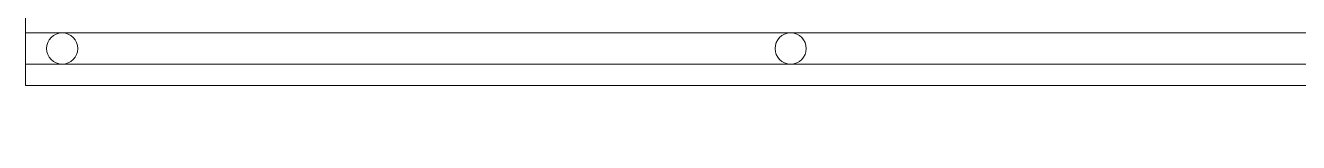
# Model space of a CAD drawing. Header units: metres. Extents: x 149 to 429, y -3 to 162.
# Drawn here: x 319.848 to 324.174, y 107.02 to 107.418 of the extents above; entities that cross this region are included whole.
import ezdxf

# ---------------------------------------------------------------- set-up
doc = ezdxf.new("R2010")
doc.units = ezdxf.units.M
doc.layers.add('1053_ARQ_BASE_MATADOURO_2_dwg', color=7, linetype='Continuous', lineweight=5, true_color=0x767676)
doc.layers.add('A-PISO', color=7, linetype='Continuous', lineweight=5)

# ---------------------------------------------------------------- blocks, each defined once
blk = doc.blocks.new('1053_ARQ_BASE_MATADOURO_2_dwg-3637054-TÉRREO 1_20 - Dependente 2')
at = {"layer": 'A-PISO', "color": 253, "true_color": 0xaaaaaa, "flags": 128}
for points in [[(118.6431, 73.8342), (118.6431, 74.0282), (113.4431, 74.0282), (113.4431, 74.2782), (113.4431, 76.3782)], [(123.9181, 74.2062), (118.5181, 74.2062), (113.4431, 74.2062)], [(123.9181, 74.1002), (118.5181, 74.1002), (113.4431, 74.1002)]]:
    blk.add_lwpolyline(points, dxfattribs=at)
at = {"layer": 'A-PISO', "color": 253, "true_color": 0xaaaaaa}
for centre in [(113.5681, 74.1532), (116.0431, 74.1532)]:
    blk.add_circle(centre, 0.053, dxfattribs=at)

msp = doc.modelspace()

# ---------------------------------------------------------------- block references
at = {"layer": '1053_ARQ_BASE_MATADOURO_2_dwg', "color": 253, "true_color": 0xaaaaaa}
msp.add_blockref('1053_ARQ_BASE_MATADOURO_2_dwg-3637054-TÉRREO 1_20 - Dependente 2', (206.405, 33.186), dxfattribs=at)

doc.saveas('drawing.dxf')
